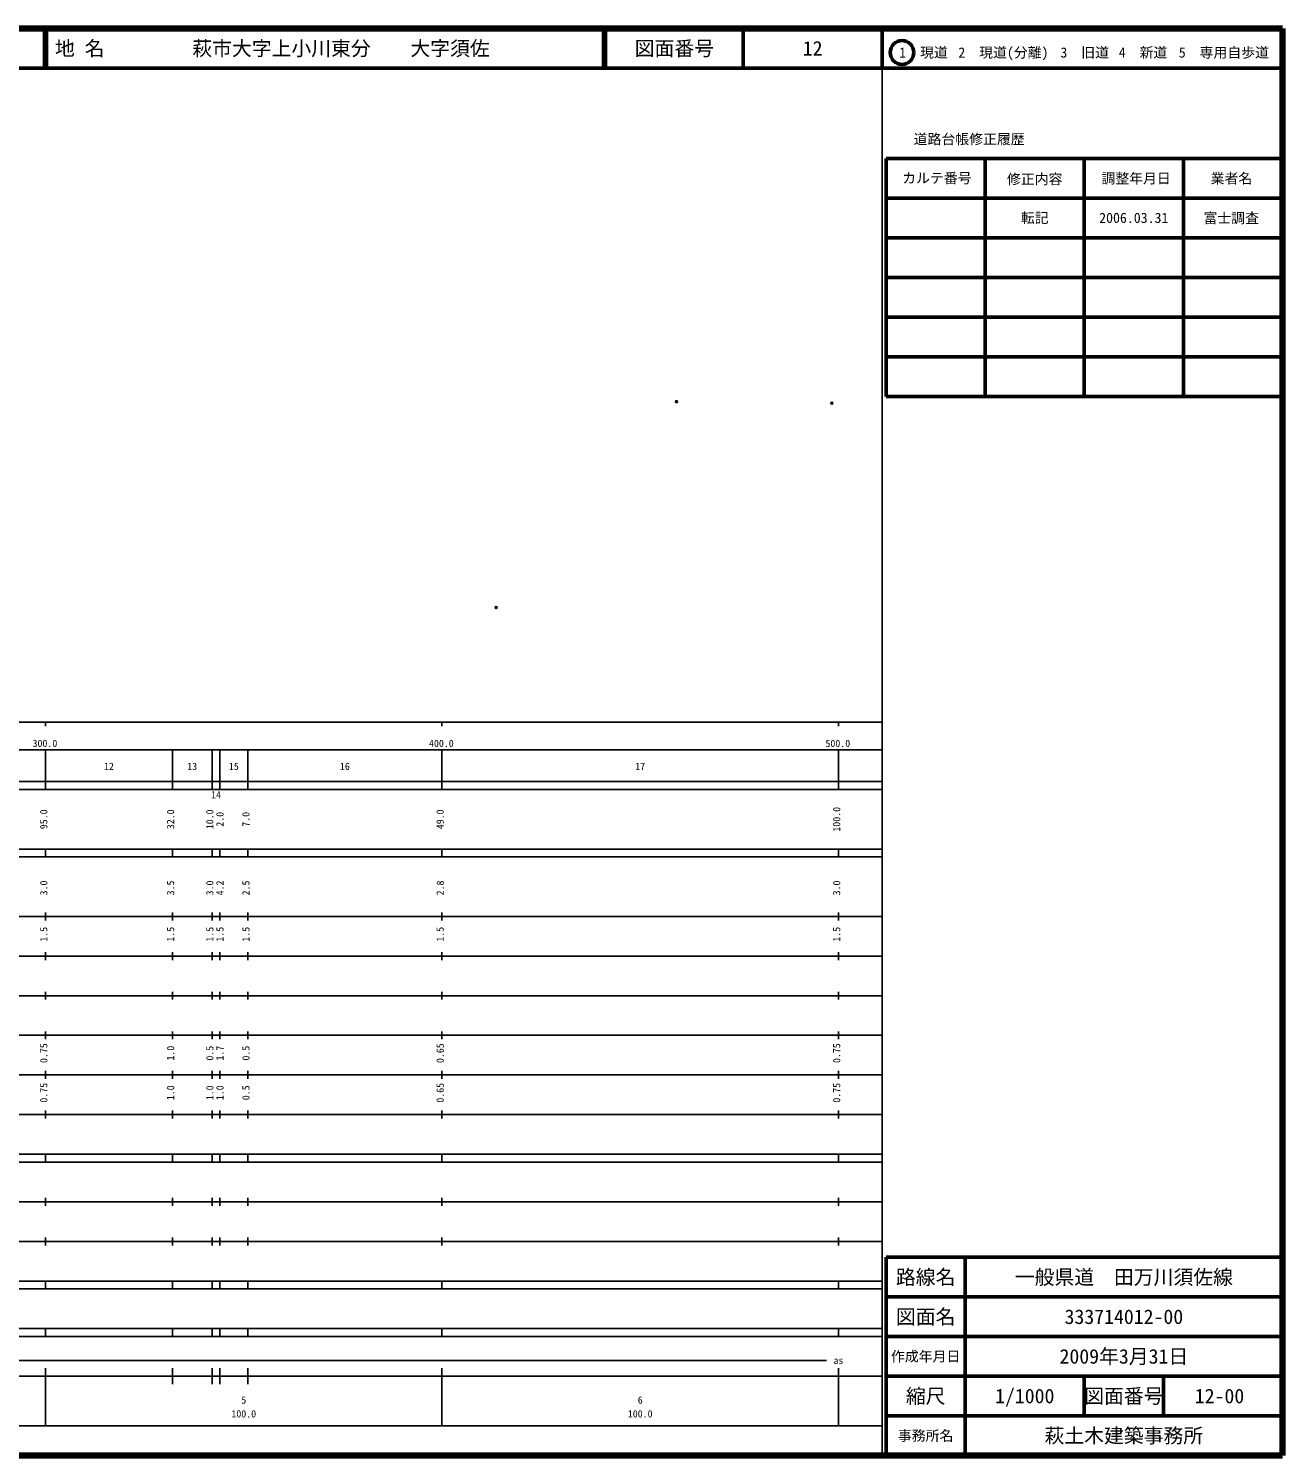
# Model space of a CAD drawing. Units: millimetres on the paper. Extents: x 40 to 680, y 20 to 380.
# Drawn here: x 363.7 to 680, y 20 to 380 of the extents above; entities that cross this region are included whole.
import ezdxf
from ezdxf.enums import TextEntityAlignment as Align

# ---------------------------------------------------------------- set-up
doc = ezdxf.new("R2010")
doc.units = ezdxf.units.MM
doc.header["$PDMODE"] = 32
doc.header["$PDSIZE"] = 0.5
doc.layers.add('M-OTRS', color=6, linetype='Continuous')
doc.layers.add('M-TTL-TXT', color=7, linetype='Continuous')
for name, color, linetype, lineweight in [('M-TTL', 2, 'Continuous', 140), ('M-TTL-BAND', 7, 'Continuous', 25), ('M-TTL-FRAM', 2, 'Continuous', 50), ('M-TTL-LINE', 7, 'Continuous', 50)]:
    doc.layers.add(name, color=color, linetype=linetype, lineweight=lineweight)
doc.styles.add('ＭＳ ゴシック', font='')
doc.styles.get('ＭＳ ゴシック').set_extended_font_data('MS Gothic')

msp = doc.modelspace()

# ---------------------------------------------------------------- linework, layer by layer
at = {"layer": 'M-OTRS'}
for p in [(527.16, 285.865), (566.332, 285.498), (481.673, 233.919)]:
    msp.add_point(p, dxfattribs=at)
at = {"layer": 'M-TTL'}
for p, q in [((680, 380), (40, 380)), ((680, 20), (680, 380)), ((40, 20), (680, 20))]:
    msp.add_line(p, q, dxfattribs=at)
at = {"layer": 'M-TTL-BAND'}
for p, q in [((579, 20), (579, 370)), ((40, 205), (579, 205)), ((368, 205), (368, 204)), ((468, 205), (468, 204)), ((568, 205), (568, 204)), ((68, 198), (579, 198)), ((368, 188), (368, 198)), ((400, 188), (400, 198)), ((410, 188), (410, 198)), ((412, 188), (412, 198)), ((419, 188), (419, 198)), ((468, 188), (468, 198)), ((568, 188), (568, 198)), ((40, 190), (579, 190)), ((40, 188), (579, 188)), ((40, 173), (579, 173)), ((368, 171), (368, 173)), ((400, 171), (400, 173)), ((410, 171), (410, 173)), ((412, 171), (412, 173)), ((419, 171), (419, 173)), ((468, 171), (468, 173)), ((568, 171), (568, 173)), ((40, 171), (579, 171)), ((40, 156), (579, 156)), ((368, 155), (368, 157)), ((400, 155), (400, 157)), ((410, 155), (410, 157)), ((412, 155), (412, 157)), ((419, 155), (419, 157)), ((468, 155), (468, 157)), ((568, 155), (568, 157)), ((46, 146), (579, 146)), ((368, 145), (368, 147)), ((400, 145), (400, 147)), ((410, 145), (410, 147)), ((412, 145), (412, 147)), ((419, 145), (419, 147)), ((468, 145), (468, 147)), ((568, 145), (568, 147)), ((368, 135), (368, 137)), ((400, 135), (400, 137)), ((410, 135), (410, 137)), ((412, 135), (412, 137)), ((419, 135), (419, 137)), ((468, 135), (468, 137)), ((568, 135), (568, 137)), ((52, 136), (579, 136)), ((46, 126), (579, 126)), ((368, 125), (368, 127)), ((400, 125), (400, 127)), ((410, 125), (410, 127)), ((412, 125), (412, 127)), ((419, 125), (419, 127)), ((468, 125), (468, 127)), ((568, 125), (568, 127)), ((52, 116), (579, 116)), ((368, 115), (368, 117)), ((400, 115), (400, 117)), ((410, 115), (410, 117)), ((412, 115), (412, 117)), ((419, 115), (419, 117)), ((468, 115), (468, 117)), ((568, 115), (568, 117)), ((46, 106), (579, 106)), ((368, 105), (368, 107)), ((400, 105), (400, 107)), ((410, 105), (410, 107)), ((412, 105), (412, 107)), ((419, 105), (419, 107)), ((468, 105), (468, 107)), ((568, 105), (568, 107)), ((40, 96), (579, 96)), ((40, 94), (579, 94)), ((368, 94), (368, 96)), ((400, 94), (400, 96)), ((410, 94), (410, 96)), ((412, 94), (412, 96)), ((419, 94), (419, 96)), ((468, 94), (468, 96)), ((568, 94), (568, 96)), ((49, 84), (579, 84)), ((368, 83), (368, 85)), ((400, 83), (400, 85)), ((410, 83), (410, 85)), ((412, 83), (412, 85)), ((419, 83), (419, 85)), ((468, 83), (468, 85)), ((568, 83), (568, 85)), ((40, 74), (579, 74)), ((368, 73), (368, 75)), ((400, 73), (400, 75)), ((410, 73), (410, 75)), ((412, 73), (412, 75)), ((419, 73), (419, 75)), ((468, 73), (468, 75)), ((568, 73), (568, 75)), ((40, 64), (579, 64)), ((40, 62), (579, 62)), ((368, 62), (368, 64)), ((400, 62), (400, 64)), ((410, 62), (410, 64)), ((412, 62), (412, 64)), ((419, 62), (419, 64)), ((468, 62), (468, 64)), ((568, 62), (568, 64)), ((40, 52), (579, 52)), ((368, 50), (368, 52)), ((400, 50), (400, 52)), ((410, 50), (410, 52)), ((412, 50), (412, 52)), ((419, 50), (419, 52)), ((468, 50), (468, 52)), ((568, 50), (568, 52)), ((40, 50), (579, 50)), ((71, 44), (565, 44)), ((40, 40), (579, 40)), ((368, 27.5), (368, 42)), ((400, 38), (400, 42)), ((410, 38), (410, 42)), ((412, 38), (412, 42)), ((419, 38), (419, 42)), ((468, 27.5), (468, 42)), ((568, 27.5), (568, 42)), ((68, 27.5), (579, 27.5))]:
    msp.add_line(p, q, dxfattribs=at)
at = {"layer": 'M-TTL-FRAM'}
for p, q in [((580, 347.197), (580, 287.197)), ((580, 347.197), (680, 347.197)), ((580, 287.197), (680, 287.197)), ((680, 70), (580, 70)), ((580, 70), (580, 20))]:
    msp.add_line(p, q, dxfattribs=at)
at = {"layer": 'M-TTL-LINE'}
for p, q in [((367.75, 380), (367.75, 370)), ((368.25, 380), (368.25, 370)), ((508.747, 380), (508.747, 370)), ((509.247, 380), (509.247, 370)), ((543.997, 380), (543.997, 370)), ((579, 380), (579, 370)), ((40, 370), (680, 370)), ((605, 347.197), (605, 287.197)), ((630, 347.197), (630, 287.197)), ((655, 347.197), (655, 287.197)), ((580, 337.197), (680, 337.197)), ((580, 327.197), (680, 327.197)), ((580, 317.197), (680, 317.197)), ((580, 307.197), (680, 307.197)), ((580, 297.197), (680, 297.197)), ((600, 70), (600, 20)), ((680, 60), (580, 60)), ((680, 50), (580, 50)), ((680, 40), (580, 40)), ((630, 40), (630, 30)), ((650, 40), (650, 30)), ((680, 30), (580, 30))]:
    msp.add_line(p, q, dxfattribs=at)
msp.add_circle((584.031, 373.958), 3, dxfattribs=at)

# ---------------------------------------------------------------- texts
at = {"layer": 'M-TTL-BAND', "style": 'ＭＳ ゴシック'}
for s, p in [('300.0', (367.844, 198.195)), ('400.0', (467.844, 198.195)), ('500.0', (567.844, 198.195)), ('12', (384, 192.405)), ('13', (405, 192.405)), ('15', (415.5, 192.405)), ('16', (443.5, 192.405)), ('17', (518, 192.405)), ('14', (411, 185.221)), ('as', (568, 42.5)), ('5', (418, 32.523)), ('6', (518, 32.523)), ('100.0', (418, 29.033)), ('100.0', (518, 29.033))]:
    msp.add_text(s, height=1.833, dxfattribs=at).set_placement(p, align=Align.BOTTOM_CENTER)
for s, p in [('95.0', (369, 180.5)), ('32.0', (401, 180.5)), ('10.0', (410.888, 180.5)), ('2.0', (413.446, 180.5)), ('7.0', (420, 180.5)), ('49.0', (469, 180.5)), ('100.0', (569, 180.5)), ('3.0', (369, 163.174)), ('3.5', (401, 163.174)), ('3.0', (410.888, 163.174)), ('4.2', (413.446, 163.174)), ('2.5', (420, 163.174)), ('2.8', (469, 163.174)), ('3.0', (569, 163.174)), ('1.5', (369, 151.5)), ('1.5', (401, 151.5)), ('1.5', (410.888, 151.5)), ('1.5', (413.446, 151.5)), ('1.5', (420, 151.5)), ('1.5', (469, 151.5)), ('1.5', (569, 151.5)), ('0.75', (369, 121.5)), ('1.0', (401, 121.5)), ('0.5', (410.888, 121.5)), ('1.7', (413.446, 121.5)), ('0.5', (420, 121.5)), ('0.65', (469, 121.5)), ('0.75', (569, 121.5)), ('0.75', (369, 111.5)), ('1.0', (401, 111.5)), ('1.0', (410.888, 111.5)), ('1.0', (413.446, 111.5)), ('0.5', (420, 111.5)), ('0.65', (469, 111.5)), ('0.75', (569, 111.5))]:
    msp.add_text(s, height=1.833, rotation=90, dxfattribs=at).set_placement(p, align=Align.BOTTOM_CENTER)
at = {"layer": 'M-TTL-TXT', "style": 'ＭＳ ゴシック'}
for s, p in [('地 名', (370.38, 375)), ('萩市大字上小川東分\u3000\u3000大字須佐', (405.024, 375))]:
    msp.add_text(s, height=3.666, dxfattribs=at).set_placement(p, align=Align.MIDDLE_LEFT)
for s, height, p in [('図面番号', 3.666, (526.622, 375)), ('12', 3.666, (561.497, 375)), ('1\u3000現道', 2.566, (589.448, 373.958)), ('2\u3000現道(分離)', 2.566, (609.619, 373.958)), ('3\u3000旧道', 2.566, (630.121, 373.958)), ('4\u3000新道', 2.566, (644.824, 373.958)), ('5\u3000専用自歩道', 2.566, (665.228, 373.958)), ('道路台帳修正履歴', 2.566, (600.968, 352.113)), ('カルテ番号', 2.566, (592.839, 342.277)), ('修正内容', 2.566, (617.509, 342.023)), ('調整年月日', 2.566, (643.089, 342.197)), ('業者名', 2.566, (667.134, 342.197)), ('転記', 2.566, (617.5, 332.245)), ('2006.03.31', 2.566, (642.5, 332.245)), ('富士調査', 2.566, (667.077, 332.189)), ('路線名', 3.666, (590, 65)), ('路線名', 3.666, (590, 65)), ('一般県道\u3000田万川須佐線', 3.666, (640, 65)), ('図面名', 3.666, (590, 55)), ('図面名', 3.666, (590, 55)), ('333714012-00', 3.666, (640, 55)), ('2009年3月31日', 3.666, (640, 45)), ('作成年月日', 2.566, (590, 45)), ('作成年月日', 2.566, (590, 45)), ('縮尺', 3.666, (590, 35)), ('縮尺', 3.666, (590, 35)), ('1/1000', 3.666, (615, 35)), ('図面番号', 3.666, (640, 35)), ('図面番号', 3.666, (640, 35)), ('12-00', 3.666, (664.125, 35)), ('事務所名', 2.566, (590, 25)), ('事務所名', 2.566, (590, 25)), ('萩土木建築事務所', 3.666, (640, 25))]:
    msp.add_text(s, height=height, dxfattribs=at).set_placement(p, align=Align.MIDDLE_CENTER)

doc.saveas('drawing.dxf')
